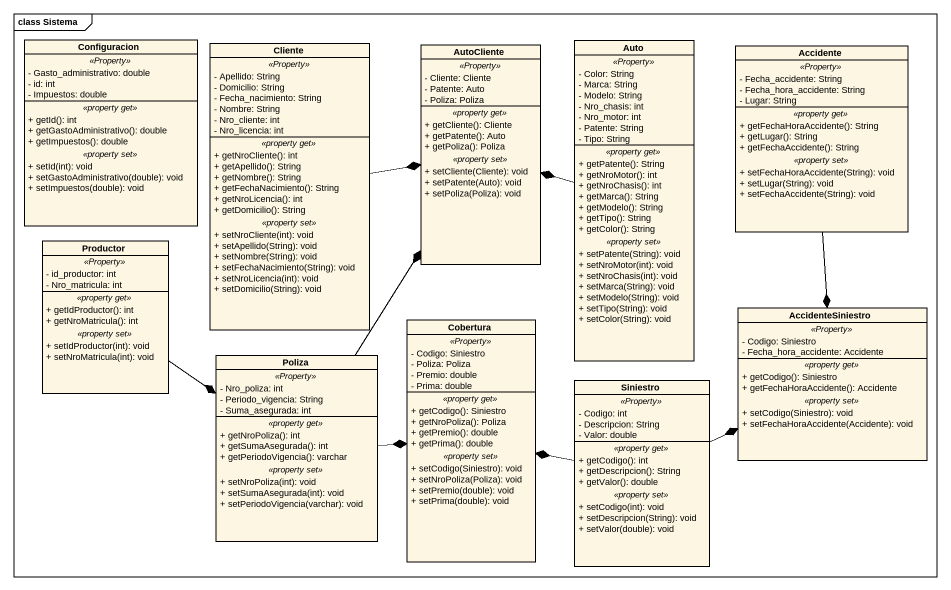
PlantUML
@startuml
mainframe class Sistema
hide circle
hide empty members
skinparam classAttributeIconSize 0
class Configuracion {
  .. <<Property>> ..
  - Gasto_administrativo: double
  - id: int
  - Impuestos: double
  .. <<property get>> ..
  + getId(): int
  + getGastoAdministrativo(): double
  + getImpuestos(): double
  .. <<property set>> ..
  + setId(int): void
  + setGastoAdministrativo(double): void
  + setImpuestos(double): void
}
class Cliente {
  .. <<Property>> ..
  - Apellido: String
  - Domicilio: String
  - Fecha_nacimiento: String
  - Nombre: String
  - Nro_cliente: int
  - Nro_licencia: int
  .. <<property get>> ..
  + getNroCliente(): int
  + getApellido(): String
  + getNombre(): String
  + getFechaNacimiento(): String
  + getNroLicencia(): int
  + getDomicilio(): String
  .. <<property set>> ..
  + setNroCliente(int): void
  + setApellido(String): void
  + setNombre(String): void
  + setFechaNacimiento(String): void
  + setNroLicencia(int): void
  + setDomicilio(String): void
}
class AutoCliente {
  .. <<Property>> ..
  - Cliente: Cliente
  - Patente: Auto
  - Poliza: Poliza
  .. <<property get>> ..
  + getCliente(): Cliente
  + getPatente(): Auto
  + getPoliza(): Poliza
  .. <<property set>> ..
  + setCliente(Cliente): void
  + setPatente(Auto): void
  + setPoliza(Poliza): void
}
class Auto {
  .. <<Property>> ..
  - Color: String
  - Marca: String
  - Modelo: String
  - Nro_chasis: int
  - Nro_motor: int
  - Patente: String
  - Tipo: String
  .. <<property get>> ..
  + getPatente(): String
  + getNroMotor(): int
  + getNroChasis(): int
  + getMarca(): String
  + getModelo(): String
  + getTipo(): String
  + getColor(): String
  .. <<property set>> ..
  + setPatente(String): void
  + setNroMotor(int): void
  + setNroChasis(int): void
  + setMarca(String): void
  + setModelo(String): void
  + setTipo(String): void
  + setColor(String): void
}
class Accidente {
  .. <<Property>> ..
  - Fecha_accidente: String
  - Fecha_hora_accidente: String
  - Lugar: String
  .. <<property get>> ..
  + getFechaHoraAccidente(): String
  + getLugar(): String
  + getFechaAccidente(): String
  .. <<property set>> ..
  + setFechaHoraAccidente(String): void
  + setLugar(String): void
  + setFechaAccidente(String): void
}
class Productor {
  .. <<Property>> ..
  - id_productor: int
  - Nro_matricula: int
  .. <<property get>> ..
  + getIdProductor(): int
  + getNroMatricula(): int
  .. <<property set>> ..
  + setIdProductor(int): void
  + setNroMatricula(int): void
}
class AccidenteSiniestro {
  .. <<Property>> ..
  - Codigo: Siniestro
  - Fecha_hora_accidente: Accidente
  .. <<property get>> ..
  + getCodigo(): Siniestro
  + getFechaHoraAccidente(): Accidente
  .. <<property set>> ..
  + setCodigo(Siniestro): void
  + setFechaHoraAccidente(Accidente): void
}
class Poliza {
  .. <<Property>> ..
  - Nro_poliza: int
  - Periodo_vigencia: String
  - Suma_asegurada: int
  .. <<property get>> ..
  + getNroPoliza(): int
  + getSumaAsegurada(): int
  + getPeriodoVigencia(): varchar
  .. <<property set>> ..
  + setNroPoliza(int): void
  + setSumaAsegurada(int): void
  + setPeriodoVigencia(varchar): void
}
class Cobertura {
  .. <<Property>> ..
  - Codigo: Siniestro
  - Poliza: Poliza
  - Premio: double
  - Prima: double
  .. <<property get>> ..
  + getCodigo(): Siniestro
  + getNroPoliza(): Poliza
  + getPremio(): double
  + getPrima(): double
  .. <<property set>> ..
  + setCodigo(Siniestro): void
  + setNroPoliza(Poliza): void
  + setPremio(double): void
  + setPrima(double): void
}
class Siniestro {
  .. <<Property>> ..
  - Codigo: int
  - Descripcion: String
  - Valor: double
  .. <<property get>> ..
  + getCodigo(): int
  + getDescripcion(): String
  + getValor(): double
  .. <<property set>> ..
  + setCodigo(int): void
  + setDescripcion(String): void
  + setValor(double): void
}
Cliente -right-* AutoCliente
Auto -left-* AutoCliente
Accidente --* AccidenteSiniestro
Productor --* Poliza
Poliza -up-* AutoCliente
Poliza -right-* Cobertura
Siniestro -right-* AccidenteSiniestro
Siniestro -left-* Cobertura
@enduml
